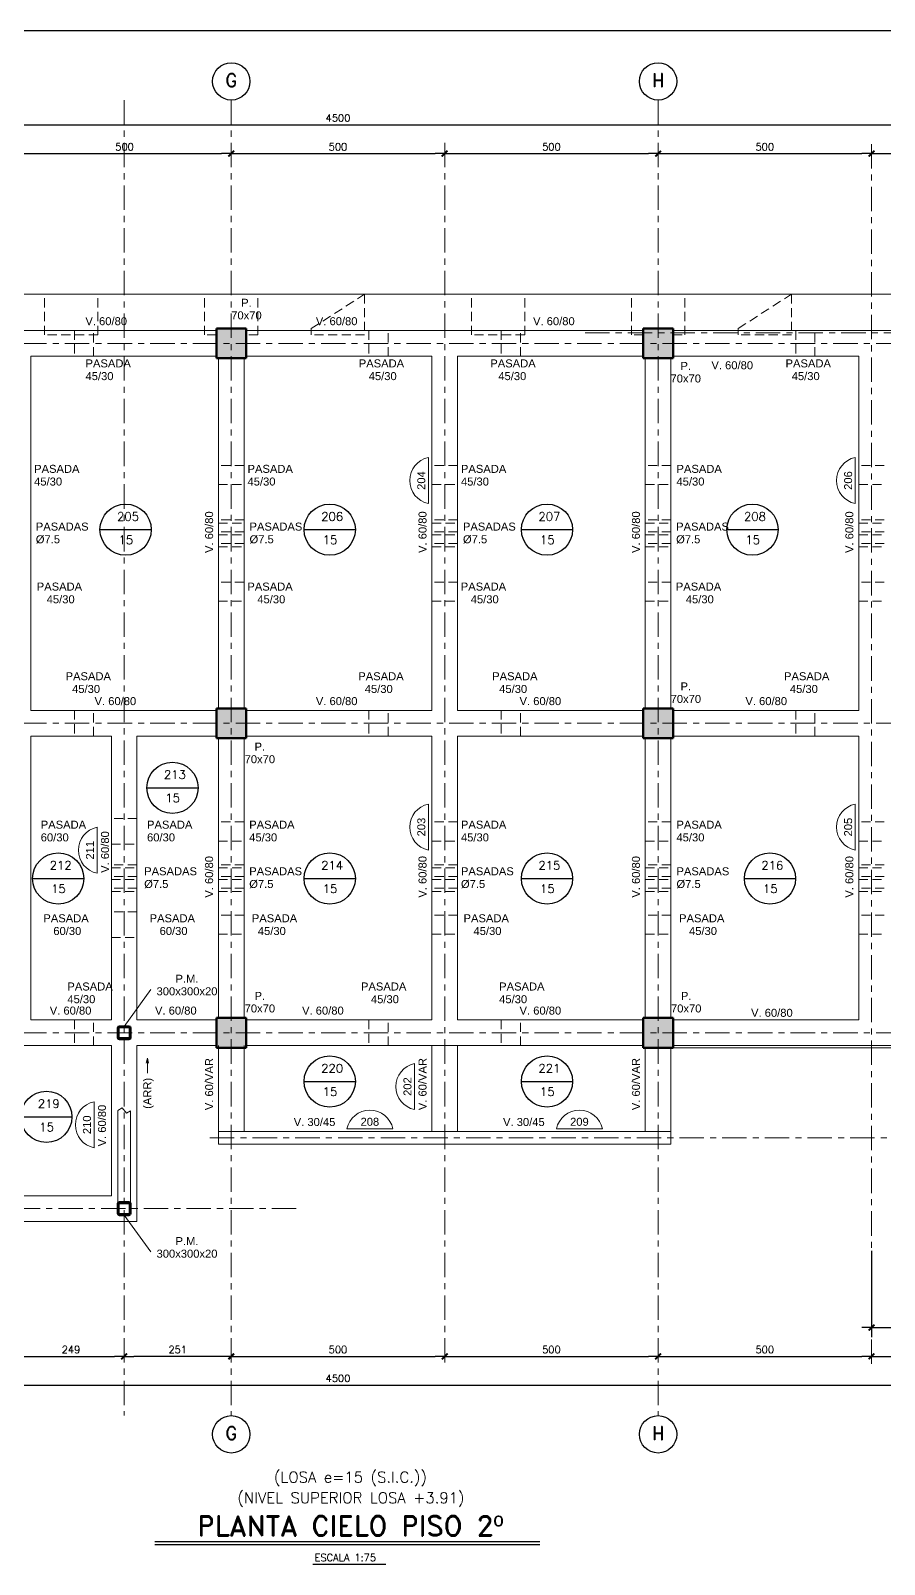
# Model space of a CAD drawing. Extents: x -4 to 6083, y -4 to 8618.
# Drawn here: x 2423 to 4423, y 5025 to 8618 of the extents above; entities that cross this region are included whole.
import ezdxf
from ezdxf.enums import TextEntityAlignment as Align

# ---------------------------------------------------------------- set-up
doc = ezdxf.new("R2010")
doc.units = 0
doc.header["$LTSCALE"] = 45
doc.header["$MEASUREMENT"] = 0
doc.linetypes.add('Grid Line', pattern=[2.2225, 1.27, -0.3175, 0.3175, -0.3175])
doc.linetypes.add('RLE-PROYECCION', pattern=[0.71438, 0.47625, -0.23813])
doc.layers.get('0').update_dxf_attribs({"linetype": 'CONTINUOUS'})
for name, color, linetype, lineweight in [('A-ANNO-TEXT', 2, 'CONTINUOUS', 9), ('RLE-EJE', 3, 'CONTINUOUS', 25), ('RLE-EJES', 1, 'Grid Line', 9), ('RLE-LOSA', 3, 'CONTINUOUS', 15), ('RLE-PILAR', 5, 'CONTINUOUS', 50), ('RLE-PROYECCION', 2, 'RLE-PROYECCION', 15), ('RLE-SOLID', 252, 'CONTINUOUS', 15), ('RLE-TEXTO-1', 9, 'CONTINUOUS', 9), ('RLE-VANOS', 1, 'CONTINUOUS', 15), ('RLE-VIGA', 3, 'CONTINUOUS', 15), ('S-COLS-IDEN', 2, 'CONTINUOUS', 9)]:
    doc.layers.add(name, color=color, linetype=linetype, lineweight=lineweight)
for name, color, linetype in [('RLA-COTAS', 2, 'CONTINUOUS'), ('RLA-COTAS1', 2, 'CONTINUOUS'), ('RLA-FORMATO', 7, 'CONTINUOUS'), ('RLA-LOSAS', 3, 'CONTINUOUS'), ('RLA-TEXTOS2', 6, 'CONTINUOUS')]:
    doc.layers.add(name, color=color, linetype=linetype)
doc.styles.add('Arial_1', font='arial.ttf', dxfattribs={"height": 30})
doc.styles.add('Arial_2', font='arial.ttf', dxfattribs={"height": 18.75})
doc.styles.add('ROMAND', font='romand', dxfattribs={"height": 31.5})
doc.styles.add('ROMANS', font='ROMANS.shx', dxfattribs={"height": 16.875})
doc.styles.add('SIETE50', font='ROMAND.SHX', dxfattribs={"height": 31.5})
doc.dimstyles.new('ING-75', dxfattribs={"dimscale": 75, "dimtxt": 0.27, "dimasz": 0.3, "dimexe": 0, "dimexo": 0, "dimgap": 0.1, "dimtad": 1, "dimdec": 1, "dimzin": 12, "dimdsep": 46, "dimtxsty": 'ROMANS', "dimblk": 'TICK1', "dimblk1": 'TICK1', "dimblk2": 'TICK1', "dimcen": 0.09, "dimclrd": 2, "dimclre": 1, "dimclrt": 3, "dimadec": 0, "dimazin": 0, "dimtfac": 1, "dimtdec": 0, "dimtix": 1, "dimtmove": 2, "dimatfit": 3, "dimldrblk": 'TICK1', "dimfxl": 0, "dimfxlon": 1, "dimtolj": 1, "dimtzin": 0, "dimarcsym": 0})

# ---------------------------------------------------------------- blocks, each defined once
blk = doc.blocks.new('TICK1')
at = {"color": 2}
for points in [[(0, 0), (-1, 0)], [(0, 0), (1, 0)]]:
    blk.add_lwpolyline(points, dxfattribs=at)
at = {"color": 2, "const_width": 0.2}
blk.add_lwpolyline([(-0.3, -0.3), (0.3, 0.3)], dxfattribs=at)
blk = doc.blocks.new('*D9')
at = {"layer": 'RLA-COTAS', "color": 2, "lineweight": -2, "transparency": 16777216}
blk.add_line((915.7, 8397), (5370.7, 8397), dxfattribs=at)
at = {"layer": 'RLA-COTAS', "color": 2, "lineweight": -2, "transparency": 16777216, "xscale": 22.5, "yscale": 22.5, "zscale": 22.5, "rotation": 180}
blk.add_blockref('TICK1', (893.2, 8397), dxfattribs=at)
at = {"layer": 'RLA-COTAS', "color": 2, "lineweight": -2, "transparency": 16777216, "xscale": 22.5, "yscale": 22.5, "zscale": 22.5}
blk.add_blockref('TICK1', (5393.2, 8397), dxfattribs=at)
at = {"layer": 'RLA-COTAS', "color": 3, "transparency": 16777216, "insert": (3143.2, 8413), "char_height": 16.88, "attachment_point": 5, "style": 'ROMANS'}
blk.add_mtext('\\A1;4500', dxfattribs=at)
blk = doc.blocks.new('*D14')
at = {"layer": 'RLA-COTAS', "color": 2, "lineweight": -2, "transparency": 16777216}
blk.add_line((2415.7, 8329.5), (2870.7, 8329.5), dxfattribs=at)
at = {"layer": 'RLA-COTAS', "color": 2, "lineweight": -2, "transparency": 16777216, "xscale": 22.5, "yscale": 22.5, "zscale": 22.5, "rotation": 180}
blk.add_blockref('TICK1', (2393.2, 8329.5), dxfattribs=at)
at = {"layer": 'RLA-COTAS', "color": 2, "lineweight": -2, "transparency": 16777216, "xscale": 22.5, "yscale": 22.5, "zscale": 22.5}
blk.add_blockref('TICK1', (2893.2, 8329.5), dxfattribs=at)
at = {"layer": 'RLA-COTAS', "color": 3, "transparency": 16777216, "insert": (2643.2, 8345.5), "char_height": 16.88, "attachment_point": 5, "style": 'ROMANS'}
blk.add_mtext('\\A1;500', dxfattribs=at)
blk = doc.blocks.new('*D15')
at = {"layer": 'RLA-COTAS', "color": 2, "lineweight": -2, "transparency": 16777216}
blk.add_line((2915.7, 8329.5), (3370.7, 8329.5), dxfattribs=at)
at = {"layer": 'RLA-COTAS', "color": 2, "lineweight": -2, "transparency": 16777216, "xscale": 22.5, "yscale": 22.5, "zscale": 22.5, "rotation": 180}
blk.add_blockref('TICK1', (2893.2, 8329.5), dxfattribs=at)
at = {"layer": 'RLA-COTAS', "color": 2, "lineweight": -2, "transparency": 16777216, "xscale": 22.5, "yscale": 22.5, "zscale": 22.5}
blk.add_blockref('TICK1', (3393.2, 8329.5), dxfattribs=at)
at = {"layer": 'RLA-COTAS', "color": 3, "transparency": 16777216, "insert": (3143.2, 8345.5), "char_height": 16.88, "attachment_point": 5, "style": 'ROMANS'}
blk.add_mtext('\\A1;500', dxfattribs=at)
blk = doc.blocks.new('*D16')
at = {"layer": 'RLA-COTAS', "color": 2, "lineweight": -2, "transparency": 16777216}
blk.add_line((3415.7, 8329.5), (3870.7, 8329.5), dxfattribs=at)
at = {"layer": 'RLA-COTAS', "color": 2, "lineweight": -2, "transparency": 16777216, "xscale": 22.5, "yscale": 22.5, "zscale": 22.5, "rotation": 180}
blk.add_blockref('TICK1', (3393.2, 8329.5), dxfattribs=at)
at = {"layer": 'RLA-COTAS', "color": 2, "lineweight": -2, "transparency": 16777216, "xscale": 22.5, "yscale": 22.5, "zscale": 22.5}
blk.add_blockref('TICK1', (3893.2, 8329.5), dxfattribs=at)
at = {"layer": 'RLA-COTAS', "color": 3, "transparency": 16777216, "insert": (3643.2, 8345.5), "char_height": 16.88, "attachment_point": 5, "style": 'ROMANS'}
blk.add_mtext('\\A1;500', dxfattribs=at)
blk = doc.blocks.new('*D17')
at = {"layer": 'RLA-COTAS', "color": 2, "lineweight": -2, "transparency": 16777216}
blk.add_line((3915.7, 8329.5), (4370.7, 8329.5), dxfattribs=at)
at = {"layer": 'RLA-COTAS', "color": 2, "lineweight": -2, "transparency": 16777216, "xscale": 22.5, "yscale": 22.5, "zscale": 22.5, "rotation": 180}
blk.add_blockref('TICK1', (3893.2, 8329.5), dxfattribs=at)
at = {"layer": 'RLA-COTAS', "color": 2, "lineweight": -2, "transparency": 16777216, "xscale": 22.5, "yscale": 22.5, "zscale": 22.5}
blk.add_blockref('TICK1', (4393.2, 8329.5), dxfattribs=at)
at = {"layer": 'RLA-COTAS', "color": 3, "transparency": 16777216, "insert": (4143.2, 8345.5), "char_height": 16.88, "attachment_point": 5, "style": 'ROMANS'}
blk.add_mtext('\\A1;500', dxfattribs=at)
blk = doc.blocks.new('*D18')
at = {"layer": 'RLA-COTAS', "color": 2, "lineweight": -2, "transparency": 16777216}
blk.add_line((4415.7, 8329.5), (4870.7, 8329.5), dxfattribs=at)
at = {"layer": 'RLA-COTAS', "color": 2, "lineweight": -2, "transparency": 16777216, "xscale": 22.5, "yscale": 22.5, "zscale": 22.5, "rotation": 180}
blk.add_blockref('TICK1', (4393.2, 8329.5), dxfattribs=at)
at = {"layer": 'RLA-COTAS', "color": 2, "lineweight": -2, "transparency": 16777216, "xscale": 22.5, "yscale": 22.5, "zscale": 22.5}
blk.add_blockref('TICK1', (4893.2, 8329.5), dxfattribs=at)
at = {"layer": 'RLA-COTAS', "color": 3, "transparency": 16777216, "insert": (4643.2, 8345.5), "char_height": 16.88, "attachment_point": 5, "style": 'ROMANS'}
blk.add_mtext('\\A1;500', dxfattribs=at)
blk = doc.blocks.new('*D29')
at = {"layer": 'RLA-COTAS', "color": 2, "lineweight": -2, "transparency": 16777216}
blk.add_line((2415.7, 5511.7), (2619.7, 5511.7), dxfattribs=at)
at = {"layer": 'RLA-COTAS', "color": 2, "lineweight": -2, "transparency": 16777216, "xscale": 22.5, "yscale": 22.5, "zscale": 22.5, "rotation": 180}
blk.add_blockref('TICK1', (2393.2, 5511.7), dxfattribs=at)
at = {"layer": 'RLA-COTAS', "color": 2, "lineweight": -2, "transparency": 16777216, "xscale": 22.5, "yscale": 22.5, "zscale": 22.5}
blk.add_blockref('TICK1', (2642.2, 5511.7), dxfattribs=at)
at = {"layer": 'RLA-COTAS', "color": 3, "transparency": 16777216, "insert": (2517.7, 5527.7), "char_height": 16.88, "attachment_point": 5, "style": 'ROMANS'}
blk.add_mtext('\\A1;249', dxfattribs=at)
blk = doc.blocks.new('*D30')
at = {"layer": 'RLA-COTAS', "color": 2, "lineweight": -2, "transparency": 16777216}
blk.add_line((2915.7, 5511.7), (3370.7, 5511.7), dxfattribs=at)
at = {"layer": 'RLA-COTAS', "color": 2, "lineweight": -2, "transparency": 16777216, "xscale": 22.5, "yscale": 22.5, "zscale": 22.5, "rotation": 180}
blk.add_blockref('TICK1', (2893.2, 5511.7), dxfattribs=at)
at = {"layer": 'RLA-COTAS', "color": 2, "lineweight": -2, "transparency": 16777216, "xscale": 22.5, "yscale": 22.5, "zscale": 22.5}
blk.add_blockref('TICK1', (3393.2, 5511.7), dxfattribs=at)
at = {"layer": 'RLA-COTAS', "color": 3, "transparency": 16777216, "insert": (3143.2, 5527.7), "char_height": 16.88, "attachment_point": 5, "style": 'ROMANS'}
blk.add_mtext('\\A1;500', dxfattribs=at)
blk = doc.blocks.new('*D31')
at = {"layer": 'RLA-COTAS', "color": 2, "lineweight": -2, "transparency": 16777216}
blk.add_line((3415.7, 5511.7), (3870.7, 5511.7), dxfattribs=at)
at = {"layer": 'RLA-COTAS', "color": 2, "lineweight": -2, "transparency": 16777216, "xscale": 22.5, "yscale": 22.5, "zscale": 22.5, "rotation": 180}
blk.add_blockref('TICK1', (3393.2, 5511.7), dxfattribs=at)
at = {"layer": 'RLA-COTAS', "color": 2, "lineweight": -2, "transparency": 16777216, "xscale": 22.5, "yscale": 22.5, "zscale": 22.5}
blk.add_blockref('TICK1', (3893.2, 5511.7), dxfattribs=at)
at = {"layer": 'RLA-COTAS', "color": 3, "transparency": 16777216, "insert": (3643.2, 5527.7), "char_height": 16.88, "attachment_point": 5, "style": 'ROMANS'}
blk.add_mtext('\\A1;500', dxfattribs=at)
blk = doc.blocks.new('*D32')
at = {"layer": 'RLA-COTAS', "color": 2, "lineweight": -2, "transparency": 16777216}
blk.add_line((3915.7, 5511.7), (4370.7, 5511.7), dxfattribs=at)
at = {"layer": 'RLA-COTAS', "color": 2, "lineweight": -2, "transparency": 16777216, "xscale": 22.5, "yscale": 22.5, "zscale": 22.5, "rotation": 180}
blk.add_blockref('TICK1', (3893.2, 5511.7), dxfattribs=at)
at = {"layer": 'RLA-COTAS', "color": 2, "lineweight": -2, "transparency": 16777216, "xscale": 22.5, "yscale": 22.5, "zscale": 22.5}
blk.add_blockref('TICK1', (4393.2, 5511.7), dxfattribs=at)
at = {"layer": 'RLA-COTAS', "color": 3, "transparency": 16777216, "insert": (4143.2, 5527.7), "char_height": 16.88, "attachment_point": 5, "style": 'ROMANS'}
blk.add_mtext('\\A1;500', dxfattribs=at)
blk = doc.blocks.new('*D33')
at = {"layer": 'RLA-COTAS', "color": 2, "lineweight": -2, "transparency": 16777216}
blk.add_line((4415.7, 5511.7), (4870.7, 5511.7), dxfattribs=at)
at = {"layer": 'RLA-COTAS', "color": 2, "lineweight": -2, "transparency": 16777216, "xscale": 22.5, "yscale": 22.5, "zscale": 22.5, "rotation": 180}
blk.add_blockref('TICK1', (4393.2, 5511.7), dxfattribs=at)
at = {"layer": 'RLA-COTAS', "color": 2, "lineweight": -2, "transparency": 16777216, "xscale": 22.5, "yscale": 22.5, "zscale": 22.5}
blk.add_blockref('TICK1', (4893.2, 5511.7), dxfattribs=at)
at = {"layer": 'RLA-COTAS', "color": 3, "transparency": 16777216, "insert": (4643.2, 5527.7), "char_height": 16.88, "attachment_point": 5, "style": 'ROMANS'}
blk.add_mtext('\\A1;500', dxfattribs=at)
blk = doc.blocks.new('*D52')
at = {"layer": 'RLA-COTAS', "color": 2, "lineweight": -2, "transparency": 16777216}
blk.add_line((915.7, 5444.2), (5370.7, 5444.2), dxfattribs=at)
at = {"layer": 'RLA-COTAS', "color": 2, "lineweight": -2, "transparency": 16777216, "xscale": 22.5, "yscale": 22.5, "zscale": 22.5, "rotation": 180}
blk.add_blockref('TICK1', (893.2, 5444.2), dxfattribs=at)
at = {"layer": 'RLA-COTAS', "color": 2, "lineweight": -2, "transparency": 16777216, "xscale": 22.5, "yscale": 22.5, "zscale": 22.5}
blk.add_blockref('TICK1', (5393.2, 5444.2), dxfattribs=at)
at = {"layer": 'RLA-COTAS', "color": 3, "transparency": 16777216, "insert": (3143.2, 5460.2), "char_height": 16.88, "attachment_point": 5, "style": 'ROMANS'}
blk.add_mtext('\\A1;4500', dxfattribs=at)
blk = doc.blocks.new('*D53')
at = {"layer": 'RLA-COTAS1', "color": 1, "lineweight": -2, "transparency": 16777216}
for p, q in [((4393.2, 5759.2), (4393.2, 5556.7)), ((4522.2, 5759.2), (4522.2, 5556.7))]:
    blk.add_line(p, q, dxfattribs=at)
at = {"layer": 'RLA-COTAS1', "color": 2, "lineweight": -2, "transparency": 16777216}
blk.add_line((4415.7, 5579.2), (4499.7, 5579.2), dxfattribs=at)
at = {"layer": 'RLA-COTAS1', "color": 2, "lineweight": -2, "transparency": 16777216, "xscale": 22.5, "yscale": 22.5, "zscale": 22.5, "rotation": 180}
blk.add_blockref('TICK1', (4393.2, 5579.2), dxfattribs=at)
at = {"layer": 'RLA-COTAS1', "color": 2, "lineweight": -2, "transparency": 16777216, "xscale": 22.5, "yscale": 22.5, "zscale": 22.5}
blk.add_blockref('TICK1', (4522.2, 5579.2), dxfattribs=at)
at = {"layer": 'RLA-COTAS1', "color": 3, "transparency": 16777216, "insert": (4457.7, 5595.2), "char_height": 16.88, "attachment_point": 5, "style": 'ROMANS'}
blk.add_mtext('\\A1;129', dxfattribs=at)
blk = doc.blocks.new('*D121')
at = {"layer": 'RLA-COTAS', "color": 2, "lineweight": -2, "transparency": 16777216}
blk.add_line((2870.7, 5511.7), (2664.7, 5511.7), dxfattribs=at)
at = {"layer": 'RLA-COTAS', "color": 2, "lineweight": -2, "transparency": 16777216, "xscale": 22.5, "yscale": 22.5, "zscale": 22.5, "rotation": 180}
blk.add_blockref('TICK1', (2642.2, 5511.7), dxfattribs=at)
at = {"layer": 'RLA-COTAS', "color": 2, "lineweight": -2, "transparency": 16777216, "xscale": 22.5, "yscale": 22.5, "zscale": 22.5}
blk.add_blockref('TICK1', (2893.2, 5511.7), dxfattribs=at)
at = {"layer": 'RLA-COTAS', "color": 3, "transparency": 16777216, "insert": (2767.7, 5527.7), "char_height": 16.88, "attachment_point": 5, "style": 'ROMANS'}
blk.add_mtext('\\A1;251', dxfattribs=at)

msp = doc.modelspace()

# ---------------------------------------------------------------- hatches: boundary and pattern name
at = {"layer": 'RLE-SOLID'}
for points in [[(2928.226, 7849.908), (2928.226, 7919.908), (2858.226, 7919.908), (2858.226, 7849.908)], [(3858.226, 7849.908), (3928.226, 7849.908), (3928.226, 7919.908), (3858.226, 7919.908)], [(2858.226, 6959.924), (2928.226, 6959.924), (2928.226, 7029.924), (2858.226, 7029.924)], [(3928.226, 6959.924), (3928.226, 7029.924), (3858.226, 7029.924), (3858.226, 6959.924)], [(2927.597, 6234.908), (2928.226, 6234.908), (2928.226, 6304.908), (2858.226, 6304.908), (2858.226, 6234.908), (2916.99, 6234.908)], [(3928.226, 6234.908), (3928.226, 6304.908), (3858.226, 6304.908), (3858.226, 6234.908)]]:
    msp.add_hatch(color=256, dxfattribs=at).paths.add_polyline_path(points, flags=0)
h = msp.add_hatch(dxfattribs=at)
h.set_pattern_fill('FP_1', color=256, style=0, pattern_type=2)
h.set_pattern_definition([(45, (3036.746, 7886.723), (-18.85854, 18.85854), []), (45, (3036.746, 7915.298), (-18.85854, 18.85854), [])])
h.paths.add_polyline_path([(2653.226, 6254.908), (2655.226, 6255.443), (2656.69, 6256.908), (2657.226, 6258.908), (2657.226, 6280.908), (2656.69, 6282.908), (2655.226, 6284.372), (2653.226, 6284.908), (2631.226, 6284.908), (2629.226, 6284.372), (2627.762, 6282.908), (2627.226, 6280.908), (2627.226, 6258.908), (2627.762, 6256.908), (2629.226, 6255.443), (2631.226, 6254.908)], flags=0)
h.paths.add_polyline_path([(2631.226, 6256.908), (2629.812, 6257.493), (2629.226, 6258.908), (2629.226, 6280.908), (2629.812, 6282.322), (2631.226, 6282.908), (2653.226, 6282.908), (2654.64, 6282.322), (2655.226, 6280.908), (2655.226, 6258.908), (2654.64, 6257.493), (2653.226, 6256.908)], flags=0)
h = msp.add_hatch(dxfattribs=at)
h.set_pattern_fill('FP_1', color=256, style=0, pattern_type=2)
h.set_pattern_definition([(45, (3036.746, 7474.723), (-18.85854, 18.85854), []), (45, (3036.746, 7503.298), (-18.85854, 18.85854), [])])
h.paths.add_polyline_path([(2653.226, 5842.908), (2655.226, 5843.443), (2656.69, 5844.908), (2657.226, 5846.908), (2657.226, 5868.908), (2656.69, 5870.908), (2655.226, 5872.372), (2653.226, 5872.908), (2631.226, 5872.908), (2629.226, 5872.372), (2627.762, 5870.908), (2627.226, 5868.908), (2627.226, 5846.908), (2627.762, 5844.908), (2629.226, 5843.443), (2631.226, 5842.908)], flags=0)
h.paths.add_polyline_path([(2631.226, 5844.908), (2629.812, 5845.493), (2629.226, 5846.908), (2629.226, 5868.908), (2629.812, 5870.322), (2631.226, 5870.908), (2653.226, 5870.908), (2654.64, 5870.322), (2655.226, 5868.908), (2655.226, 5846.908), (2654.64, 5845.493), (2653.226, 5844.908)], flags=0)

# ---------------------------------------------------------------- linework, layer by layer
at = {"layer": 'A-ANNO-TEXT'}
for p, q in [((2696.567, 6210.132), (2693.553, 6198.882)), ((2696.567, 6210.132), (2699.582, 6198.882)), ((2696.567, 6210.132), (2696.567, 6177.605)), ((2696.567, 6177.605), (2696.567, 6175.306))]:
    msp.add_line(p, q, dxfattribs=at)
at = {"layer": 'RLA-FORMATO', "color": 6, "linetype": 'Continuous'}
msp.add_line((6082.5, 8617.5), (0, 8617.5), dxfattribs=at)
at = {"layer": 'RLA-LOSAS'}
for p, q in [((2585.654, 7448.554), (2705.654, 7448.554)), ((3063.87, 7448.554), (3183.87, 7448.554)), ((3572.939, 7448.554), (3692.939, 7448.554)), ((4054.241, 7448.554), (4174.241, 7448.554)), ((2695.36, 6843.819), (2815.36, 6843.819)), ((2427.79, 6631.284), (2547.79, 6631.284)), ((3063.87, 6631.284), (3183.87, 6631.284)), ((3572.939, 6631.284), (3692.939, 6631.284)), ((4095.316, 6631.284), (4215.316, 6631.284)), ((3063.87, 6155.808), (3183.87, 6155.808)), ((3572.939, 6155.808), (3692.939, 6155.808)), ((2400.016, 6072.899), (2520.016, 6072.899))]:
    msp.add_line(p, q, dxfattribs=at)
for centre in [(2645.654, 7448.554), (3123.87, 7448.554), (3632.939, 7448.554), (4114.241, 7448.554), (2755.36, 6843.819), (2487.79, 6631.284), (3123.87, 6631.284), (3632.939, 6631.284), (4155.316, 6631.284), (3123.87, 6155.808), (3632.939, 6155.808), (2460.016, 6072.899)]:
    msp.add_circle(centre, 60, dxfattribs=at)
at = {"layer": 'RLA-TEXTOS2', "color": 6}
for p, q in [((2714.191, 5078.269), (3616.414, 5078.269)), ((2714.191, 5070.769), (3616.414, 5070.769))]:
    msp.add_line(p, q, dxfattribs=at)
at = {"layer": 'RLA-TEXTOS2', "color": 3}
msp.add_line((3084.447, 5024.622), (3255.59, 5024.622), dxfattribs=at)
at = {"layer": 'RLE-EJE'}
for centre in [(2893.226, 8498.658), (3893.226, 8498.658), (2893.226, 5329.158), (3893.226, 5329.158)]:
    msp.add_circle(centre, 43.75, dxfattribs=at)
at = {"layer": 'RLE-EJES'}
for p, q in [((2642.226, 8454.908), (2642.226, 5372.908)), ((2893.226, 8454.908), (2893.226, 5372.908)), ((3893.226, 8454.908), (3893.226, 5372.908)), ((3393.226, 8354.924), (3393.226, 5494.924)), ((4393.226, 8351.924), (4393.226, 5489.924)), ((3722.282, 7909.908), (5765.247, 7909.908)), ((403.226, 7884.924), (5803.242, 7884.924)), ((403.226, 6994.924), (5803.242, 6994.924)), ((403.226, 6269.908), (5803.242, 6269.908)), ((2843.226, 6023.924), (5773.226, 6023.924)), ((3045.414, 5857.908), (435.414, 5857.908))]:
    msp.add_line(p, q, dxfattribs=at)
at = {"layer": 'RLE-LOSA'}
for p, q in [((858.226, 7999.908), (5428.226, 7999.908)), ((4858.226, 6234.908), (3928.226, 6234.908))]:
    msp.add_line(p, q, dxfattribs=at)
at = {"layer": 'RLE-PILAR'}
for p, q in [((2858.226, 7919.908), (2928.226, 7919.908)), ((2858.226, 7849.908), (2858.226, 7919.908)), ((2928.226, 7919.908), (2928.226, 7849.908)), ((3858.226, 7919.908), (3928.226, 7919.908)), ((3858.226, 7849.908), (3858.226, 7919.908)), ((3928.226, 7919.908), (3928.226, 7849.908)), ((2928.226, 7849.908), (2858.226, 7849.908)), ((3928.226, 7849.908), (3858.226, 7849.908)), ((2858.226, 7029.924), (2928.226, 7029.924)), ((2858.226, 6959.924), (2858.226, 7029.924)), ((2928.226, 7029.924), (2928.226, 6959.924)), ((3858.226, 7029.924), (3928.226, 7029.924)), ((3858.226, 6959.924), (3858.226, 7029.924)), ((3928.226, 7029.924), (3928.226, 6959.924)), ((2928.226, 6959.924), (2858.226, 6959.924)), ((3928.226, 6959.924), (3858.226, 6959.924)), ((2928.226, 6304.908), (2858.226, 6304.908)), ((2858.226, 6304.908), (2858.226, 6234.908)), ((2928.226, 6304.908), (2928.226, 6234.908)), ((3858.226, 6304.908), (3928.226, 6304.908)), ((3858.226, 6234.908), (3858.226, 6304.908)), ((3928.226, 6304.908), (3928.226, 6234.908)), ((2627.226, 6258.908), (2627.226, 6280.908)), ((2629.226, 6280.908), (2629.226, 6258.908)), ((2631.226, 6284.908), (2653.226, 6284.908)), ((2653.226, 6282.908), (2631.226, 6282.908)), ((2631.226, 6256.908), (2653.226, 6256.908)), ((2653.226, 6254.908), (2631.226, 6254.908)), ((2655.226, 6258.908), (2655.226, 6280.908)), ((2657.226, 6280.908), (2657.226, 6258.908)), ((2858.226, 6234.908), (2868.99, 6234.908)), ((2916.99, 6234.908), (2868.99, 6234.908)), ((2928.226, 6234.908), (2916.99, 6234.908)), ((3928.226, 6234.908), (3858.226, 6234.908)), ((2627.226, 5846.908), (2627.226, 5868.908)), ((2629.226, 5868.908), (2629.226, 5846.908)), ((2631.226, 5872.908), (2653.226, 5872.908)), ((2653.226, 5870.908), (2631.226, 5870.908)), ((2655.226, 5846.908), (2655.226, 5868.908)), ((2657.226, 5868.908), (2657.226, 5846.908)), ((2631.226, 5844.908), (2653.226, 5844.908)), ((2653.226, 5842.908), (2631.226, 5842.908))]:
    msp.add_line(p, q, dxfattribs=at)
for centre, radius, start, end in [((2631.226, 6280.908), 4, 90, 180), ((2631.226, 6258.908), 4, 180, 270), ((2631.226, 6280.908), 2, 90, 180), ((2631.226, 6258.908), 2, 180, 270), ((2653.226, 6280.908), 4, 0, 90), ((2653.226, 6280.908), 2, 0, 90), ((2653.226, 6258.908), 4, 270, 0), ((2653.226, 6258.908), 2, 270, 0), ((2631.226, 5868.908), 4, 90, 180), ((2631.226, 5868.908), 2, 90, 180), ((2653.226, 5868.908), 4, 0, 90), ((2653.226, 5868.908), 2, 0, 90), ((2631.226, 5846.908), 4, 180, 270), ((2631.226, 5846.908), 2, 180, 270), ((2653.226, 5846.908), 4, 270, 0), ((2653.226, 5846.908), 2, 270, 0)]:
    msp.add_arc(centre, radius, start, end, dxfattribs=at)
at = {"layer": 'RLE-PROYECCION'}
for p, q in [((2455.726, 7904.908), (2455.726, 7999.908)), ((2580.726, 7904.908), (2580.726, 7999.908)), ((2830.726, 7904.908), (2830.726, 7999.908)), ((2955.726, 7904.908), (2955.726, 7999.908)), ((3080.726, 7919.908), (3205.726, 7999.906)), ((3205.726, 7999.906), (3205.726, 7904.908)), ((3455.726, 7904.908), (3455.726, 7999.908)), ((3580.726, 7904.908), (3580.726, 7999.908)), ((3830.726, 7904.908), (3830.726, 7999.908)), ((3955.726, 7904.908), (3955.726, 7999.908)), ((4080.726, 7919.908), (4205.722, 7999.908)), ((4205.726, 7999.908), (4205.726, 7904.908)), ((2580.726, 7904.908), (2455.726, 7904.908)), ((2525.726, 7914.924), (2525.726, 7854.924)), ((2570.726, 7854.924), (2570.726, 7914.924)), ((2858.226, 7904.908), (2830.726, 7904.908)), ((2955.726, 7904.908), (2928.226, 7904.908)), ((3080.726, 7904.908), (3080.726, 7919.908)), ((3080.726, 7919.908), (3080.726, 7904.908)), ((3205.726, 7904.908), (3080.726, 7904.908)), ((3215.726, 7914.924), (3215.726, 7854.924)), ((3260.726, 7854.924), (3260.726, 7914.924)), ((3580.726, 7904.908), (3455.726, 7904.908)), ((3525.726, 7914.924), (3525.726, 7854.924)), ((3570.726, 7854.924), (3570.726, 7914.924)), ((3858.226, 7904.908), (3830.726, 7904.908)), ((3928.226, 7904.908), (3955.726, 7904.908)), ((4080.726, 7904.908), (4080.726, 7919.908)), ((4080.726, 7919.908), (4080.726, 7904.908)), ((4205.726, 7904.908), (4080.726, 7904.908)), ((4215.726, 7914.924), (4215.726, 7854.924)), ((4260.726, 7854.924), (4260.726, 7914.924)), ((2923.226, 7599.091), (2863.226, 7599.091)), ((3423.226, 7599.091), (3363.226, 7599.091)), ((3923.226, 7599.091), (3863.226, 7599.091)), ((4423.226, 7599.091), (4363.226, 7599.091)), ((2863.226, 7554.091), (2923.226, 7554.091)), ((3363.226, 7554.091), (3423.226, 7554.091)), ((3863.226, 7554.091), (3923.226, 7554.091)), ((4363.226, 7554.091), (4423.226, 7554.091)), ((2923.226, 7471.174), (2863.226, 7471.174)), ((2863.226, 7463.674), (2923.226, 7463.674)), ((2923.226, 7443.674), (2863.226, 7443.674)), ((3423.226, 7471.174), (3363.226, 7471.174)), ((3363.226, 7463.674), (3423.226, 7463.674)), ((3423.226, 7443.674), (3363.226, 7443.674)), ((3923.226, 7471.174), (3863.226, 7471.174)), ((3863.226, 7463.674), (3923.226, 7463.674)), ((3923.226, 7443.674), (3863.226, 7443.674)), ((4423.226, 7471.174), (4363.226, 7471.174)), ((4363.226, 7463.674), (4423.226, 7463.674)), ((4423.226, 7443.674), (4363.226, 7443.674)), ((2863.226, 7436.174), (2923.226, 7436.174)), ((2923.226, 7416.174), (2863.226, 7416.174)), ((2863.226, 7408.674), (2923.226, 7408.674)), ((3363.226, 7436.174), (3423.226, 7436.174)), ((3423.226, 7416.174), (3363.226, 7416.174)), ((3363.226, 7408.674), (3423.226, 7408.674)), ((3863.226, 7436.174), (3923.226, 7436.174)), ((3923.226, 7416.174), (3863.226, 7416.174)), ((3863.226, 7408.674), (3923.226, 7408.674)), ((4363.226, 7436.174), (4423.226, 7436.174)), ((4423.226, 7416.174), (4363.226, 7416.174)), ((4363.226, 7408.674), (4423.226, 7408.674)), ((2923.226, 7325.758), (2863.226, 7325.758)), ((3423.226, 7325.758), (3363.226, 7325.758)), ((3923.226, 7325.758), (3863.226, 7325.758)), ((4423.226, 7325.758), (4363.226, 7325.758)), ((2863.226, 7280.758), (2923.226, 7280.758)), ((3363.226, 7280.758), (3423.226, 7280.758)), ((3863.226, 7280.758), (3923.226, 7280.758)), ((4363.226, 7280.758), (4423.226, 7280.758)), ((2525.726, 7024.924), (2525.726, 6964.924)), ((2570.726, 6964.924), (2570.726, 7024.924)), ((3215.726, 7024.924), (3215.726, 6964.924)), ((3260.726, 6964.924), (3260.726, 7024.924)), ((3525.726, 7024.924), (3525.726, 6964.924)), ((3570.726, 6964.924), (3570.726, 7024.924)), ((4215.726, 7024.924), (4215.726, 6964.924)), ((4260.726, 6964.924), (4260.726, 7024.924)), ((2672.226, 6771.585), (2612.226, 6771.585)), ((2923.226, 6764.085), (2863.226, 6764.085)), ((3423.226, 6764.085), (3363.226, 6764.085)), ((3923.226, 6764.085), (3863.226, 6764.085)), ((4423.226, 6764.085), (4363.226, 6764.085)), ((2863.226, 6719.085), (2923.226, 6719.085)), ((3363.226, 6719.085), (3423.226, 6719.085)), ((3863.226, 6719.085), (3923.226, 6719.085)), ((4363.226, 6719.085), (4423.226, 6719.085)), ((2612.226, 6711.585), (2672.226, 6711.585)), ((2672.226, 6663.666), (2612.226, 6663.666)), ((2612.226, 6656.166), (2672.226, 6656.166)), ((2923.226, 6663.666), (2863.226, 6663.666)), ((2863.226, 6663.666), (2863.226, 6656.166)), ((2863.226, 6656.166), (2923.226, 6656.166)), ((2923.226, 6656.166), (2923.226, 6663.666)), ((3423.226, 6663.666), (3363.226, 6663.666)), ((3363.226, 6656.166), (3423.226, 6656.166)), ((3923.226, 6663.666), (3863.226, 6663.666)), ((3863.226, 6656.166), (3923.226, 6656.166)), ((4423.226, 6663.666), (4363.226, 6663.666)), ((4363.226, 6656.166), (4423.226, 6656.166)), ((2672.226, 6636.166), (2612.226, 6636.166)), ((2612.226, 6628.666), (2672.226, 6628.666)), ((2923.226, 6636.166), (2863.226, 6636.166)), ((2863.226, 6636.166), (2863.226, 6628.666)), ((2863.226, 6628.666), (2923.226, 6628.666)), ((2923.226, 6628.666), (2923.226, 6636.166)), ((3423.226, 6636.166), (3363.226, 6636.166)), ((3363.226, 6628.666), (3423.226, 6628.666)), ((3923.226, 6636.166), (3863.226, 6636.166)), ((3863.226, 6628.666), (3923.226, 6628.666)), ((4423.226, 6636.166), (4363.226, 6636.166)), ((4363.226, 6628.666), (4423.226, 6628.666)), ((2672.226, 6608.666), (2612.226, 6608.666)), ((2612.226, 6601.166), (2672.226, 6601.166)), ((2923.226, 6608.666), (2863.226, 6608.666)), ((2863.226, 6608.666), (2863.226, 6601.166)), ((2863.226, 6601.166), (2923.226, 6601.166)), ((2923.226, 6601.166), (2923.226, 6608.666)), ((3423.226, 6608.666), (3363.226, 6608.666)), ((3363.226, 6601.166), (3423.226, 6601.166)), ((3923.226, 6608.666), (3863.226, 6608.666)), ((3863.226, 6601.166), (3923.226, 6601.166)), ((4423.226, 6608.666), (4363.226, 6608.666)), ((4363.226, 6601.166), (4423.226, 6601.166)), ((2672.226, 6553.246), (2612.226, 6553.246)), ((2923.226, 6545.746), (2863.226, 6545.746)), ((3423.226, 6545.746), (3363.226, 6545.746)), ((3923.226, 6545.746), (3863.226, 6545.746)), ((4423.226, 6545.746), (4363.226, 6545.746)), ((2612.226, 6493.246), (2672.226, 6493.246)), ((2863.226, 6500.746), (2923.226, 6500.746)), ((3363.226, 6500.746), (3423.226, 6500.746)), ((3863.226, 6500.746), (3923.226, 6500.746)), ((4363.226, 6500.746), (4423.226, 6500.746)), ((2525.726, 6299.924), (2525.726, 6239.924)), ((2570.726, 6239.924), (2570.726, 6299.924)), ((3215.726, 6299.924), (3215.726, 6239.924)), ((3260.726, 6239.924), (3260.726, 6299.924)), ((3525.726, 6299.924), (3525.726, 6239.924)), ((3570.726, 6239.924), (3570.726, 6299.924))]:
    msp.add_line(p, q, dxfattribs=at)
at = {"layer": 'RLE-TEXTO-1'}
for p, q in [((3354.952, 7509.679), (3354.952, 7617.679)), ((4354.952, 7509.679), (4354.952, 7617.679)), ((3354.952, 6697.784), (3354.952, 6805.784)), ((4354.952, 6697.784), (4354.952, 6805.784)), ((2578.71, 6643.596), (2578.71, 6751.596)), ((3322.607, 6089.841), (3322.607, 6197.841)), ((2571.607, 6000.366), (2571.607, 6108.366)), ((3163.936, 6044.785), (3271.936, 6044.785)), ((3654.878, 6044.785), (3762.878, 6044.785))]:
    msp.add_line(p, q, dxfattribs=at)
for centre, start, end in [((3366.441, 7563.679), 102.010217, 257.989783), ((4366.441, 7563.679), 102.010217, 257.989783), ((3366.441, 6751.784), 102.010217, 257.989783), ((4366.441, 6751.784), 102.010217, 257.989783), ((2590.198, 6697.596), 102.010217, 257.989783), ((3334.095, 6143.841), 102.010217, 257.989783), ((2583.095, 6054.366), 102.010217, 257.989783), ((3217.936, 6033.296), 12.010217, 167.989783), ((3708.878, 6033.297), 12.010217, 167.989783)]:
    msp.add_arc(centre, 55.208, start, end, dxfattribs=at)
at = {"layer": 'RLE-VANOS'}
for p, q in [((2627.226, 6087.978), (2637.618, 6093.978)), ((2637.618, 6093.978), (2647.903, 6081.721)), ((2647.903, 6081.721), (2657.226, 6087.104))]:
    msp.add_line(p, q, dxfattribs=at)
at = {"layer": 'RLE-VIGA'}
for p, q in [((1928.226, 7914.924), (2858.226, 7914.924)), ((2928.226, 7914.924), (3858.226, 7914.924)), ((3928.226, 7914.924), (4858.226, 7914.924)), ((2423.226, 7854.924), (2858.226, 7854.924)), ((2423.226, 7854.924), (2423.226, 7024.924)), ((2863.226, 7849.908), (2863.226, 7029.924)), ((2923.226, 7849.908), (2923.226, 7029.924)), ((2928.226, 7854.924), (3363.226, 7854.924)), ((3363.226, 7854.924), (3363.226, 7024.924)), ((3423.226, 7854.924), (3858.226, 7854.924)), ((3423.226, 7854.924), (3423.226, 7024.924)), ((3863.226, 7849.908), (3863.226, 7029.924)), ((3923.226, 7849.908), (3923.226, 7029.924)), ((3928.226, 7854.924), (4363.226, 7854.924)), ((4363.226, 7854.924), (4363.226, 7024.924)), ((2423.226, 7024.924), (2858.226, 7024.924)), ((2928.226, 7024.924), (3363.226, 7024.924)), ((3423.226, 7024.924), (3858.226, 7024.924)), ((3928.226, 7024.924), (4363.226, 7024.924)), ((2423.226, 6964.924), (2612.226, 6964.924)), ((2423.226, 6964.924), (2423.226, 6299.924)), ((2612.226, 6964.924), (2612.226, 6299.924)), ((2672.226, 6964.924), (2672.226, 6299.924)), ((2672.226, 6964.924), (2858.226, 6964.924)), ((2863.226, 6959.924), (2863.226, 6304.908)), ((2923.226, 6959.924), (2923.226, 6304.908)), ((2928.226, 6964.924), (3363.226, 6964.924)), ((3363.226, 6964.924), (3363.226, 6299.924)), ((3423.226, 6964.924), (3858.226, 6964.924)), ((3423.226, 6964.924), (3423.226, 6299.924)), ((3863.226, 6959.924), (3863.226, 6304.908)), ((3923.226, 6959.924), (3923.226, 6304.908)), ((3928.226, 6964.924), (4363.226, 6964.924)), ((4363.226, 6964.924), (4363.226, 6299.924)), ((2423.226, 6299.924), (2612.226, 6299.924)), ((2672.226, 6299.924), (2858.226, 6299.924)), ((2928.226, 6299.924), (3363.226, 6299.924)), ((3423.226, 6299.924), (3858.226, 6299.924)), ((3928.226, 6299.924), (4363.226, 6299.924)), ((1928.226, 6239.924), (2612.226, 6239.924)), ((2612.226, 6239.924), (2612.226, 5887.908)), ((2672.226, 6239.924), (2858.226, 6239.924)), ((2672.226, 6239.924), (2672.226, 5887.908)), ((2863.226, 6239.924), (2863.226, 6008.924)), ((2923.226, 6038.924), (2923.226, 6239.924)), ((2928.226, 6239.924), (3858.226, 6239.924)), ((3363.226, 6239.924), (3363.226, 6038.924)), ((3423.226, 6239.924), (3363.226, 6239.924)), ((3423.226, 6038.924), (3423.226, 6239.924)), ((3863.226, 6234.908), (3863.226, 6038.924)), ((3923.226, 6038.924), (3923.226, 6234.908)), ((3928.226, 6239.924), (4858.226, 6239.924)), ((2627.226, 6087.337), (2627.226, 5868.908)), ((2657.226, 5857.908), (2657.226, 6087.337)), ((3363.226, 6038.924), (2863.226, 6038.924)), ((3423.226, 6038.924), (3363.226, 6038.924)), ((3863.226, 6038.924), (3363.226, 6038.924)), ((3863.226, 6038.924), (3923.226, 6038.924)), ((3923.226, 6038.924), (3923.226, 6008.924)), ((3363.226, 6008.924), (2863.226, 6008.924)), ((3923.226, 6008.924), (3363.226, 6008.924)), ((2612.226, 5887.908), (1923.226, 5887.908)), ((2672.226, 5887.908), (2672.226, 5827.908)), ((2672.226, 5827.908), (1923.226, 5827.908))]:
    msp.add_line(p, q, dxfattribs=at)
at = {"layer": 'S-COLS-IDEN'}
for p, q in [((2642.226, 6284.908), (2704.428, 6370.987)), ((2642.226, 5842.908), (2704.428, 5756.35))]:
    msp.add_line(p, q, dxfattribs=at)

# ---------------------------------------------------------------- texts
at = {"color": 3, "style": 'ROMAND'}
for s, p in [('(LOSA e=15 (S.I.C.))', (3172.39, 5216.122)), ('(NIVEL SUPERIOR LOSA +3.91)', (3173.589, 5167.76))]:
    msp.add_text(s, height=25.5, dxfattribs=at).set_placement(p, align=Align.CENTER)
at = {"layer": 'RLA-LOSAS', "char_height": 20, "width": 1, "attachment_point": 2, "line_spacing_factor": 0.941778, "style": 'ROMAND'}
for s, insert in [('205', (2651.361, 7489.344)), ('206', (3129.577, 7489.344)), ('207', (3638.646, 7489.344)), ('208', (4119.948, 7489.344)), ('15', (2646.235, 7434.605)), ('15', (3124.451, 7434.605)), ('15', (3633.52, 7434.605)), ('15', (4114.822, 7434.605)), ('213', (2761.067, 6884.609)), ('15', (2755.941, 6829.87)), ('212', (2493.497, 6672.073)), ('214', (3129.577, 6672.073)), ('215', (3638.646, 6672.073)), ('216', (4161.023, 6672.073)), ('15', (2488.372, 6617.335)), ('15', (3124.451, 6617.335)), ('15', (3633.52, 6617.335)), ('15', (4155.897, 6617.335)), ('220', (3129.577, 6196.597)), ('221', (3638.646, 6196.597)), ('219', (2465.723, 6113.689)), ('15', (3124.451, 6141.859)), ('15', (3633.52, 6141.859)), ('15', (2460.597, 6058.95))]:
    msp.add_mtext(s, dxfattribs=dict(at, insert=insert))
at = {"layer": 'RLA-TEXTOS2', "color": 6, "style": 'SIETE50'}
msp.add_text('PLANTA CIELO PISO 2º', height=47.25, dxfattribs=at).set_placement((3172.154, 5091.142), align=Align.CENTER)
at = {"layer": 'RLA-TEXTOS2', "color": 3, "style": 'ROMANS'}
msp.add_text('ESCALA 1:75', height=16.875, dxfattribs=at).set_placement((3088.347, 5032.051))
at = {"layer": 'RLE-EJE', "color": 5, "char_height": 31.25, "width": 1, "attachment_point": 2, "line_spacing_factor": 0.941778, "style": 'ROMAND'}
for s, insert in [('G', (2893.235, 8516.973)), ('H', (3893.235, 8516.973)), ('G', (2893.235, 5347.473)), ('H', (3893.235, 5347.473))]:
    msp.add_mtext(s, dxfattribs=dict(at, insert=insert))
at = {"layer": 'RLE-TEXTO-1', "style": 'Arial_1'}
for s, p in [('204', (3347.758, 7563.638)), ('206', (4347.758, 7563.638)), ('203', (3347.758, 6751.744)), ('205', (4347.758, 6751.744)), ('211', (2571.516, 6697.555)), ('202', (3315.413, 6143.8)), ('210', (2564.413, 6054.325))]:
    msp.add_text(s, height=18.75, rotation=90, dxfattribs=at).set_placement(p, align=Align.CENTER)
for s, p in [('208', (3217.895, 6051.979)), ('209', (3708.837, 6051.979))]:
    msp.add_text(s, height=18.75, dxfattribs=at).set_placement(p, align=Align.CENTER)
at = {"layer": 'RLE-TEXTO-1', "char_height": 18.75, "width": 116.84425, "attachment_point": 2, "line_spacing_factor": 0.941778, "style": 'Arial_2'}
for s, insert in [('P.\\P70x70', (2928.764, 7989.411)), ('V. 60/80', (2600.194, 7946.235)), ('V. 60/80', (3140.122, 7946.235)), ('V. 60/80', (3649.009, 7946.235)), ('P.\\P70x70', (3957.947, 7841.509)), ('V. 60/80', (4066.889, 7843.044)), ('P.\\P70x70', (3958.192, 7090.717)), ('V. 60/80', (2621.693, 7056.235)), ('V. 60/80', (3140.122, 7056.235)), ('V. 60/80', (3617.393, 7056.235)), ('V. 60/80', (4146.572, 7056.235)), ('P.\\P70x70', (2960.143, 6949.557)), ('P.M. 300x300x20', (2789.511, 6405.859)), ('P.\\P70x70', (2960.197, 6365.7)), ('P.\\P70x70', (3959.075, 6365.7)), ('V. 60/80', (2516.745, 6331.235)), ('V. 60/80', (2763.283, 6331.235)), ('V. 60/80', (3107.874, 6331.235)), ('V. 60/80', (3617.393, 6331.235)), ('V. 60/80', (4159.794, 6326.045)), ('V. 30/45', (3578.726, 6070.235)), ('P.M. 300x300x20', (2789.511, 5791.223))]:
    msp.add_mtext(s, dxfattribs=dict(at, insert=insert))
at = {"layer": 'RLE-TEXTO-1', "char_height": 18.75, "width": 78.7658, "attachment_point": 1, "style": 'Arial_2'}
for s, insert in [('PASADA ', (2551.76, 7847.379)), ('PASADA ', (3191.877, 7847.379)), ('PASADA ', (3500.118, 7847.379)), ('PASADA ', (4191.877, 7847.379)), ('45/30', (2551.76, 7817.613)), ('45/30', (3215.193, 7817.613)), ('45/30', (3518.829, 7817.613)), ('45/30', (4206.212, 7817.613)), ('PASADA ', (2431.325, 7600.37)), ('PASADA ', (2931.325, 7600.37)), ('PASADA ', (3431.325, 7600.37)), ('PASADA ', (3936.305, 7600.37)), ('45/30', (2431.325, 7570.605)), ('45/30', (2931.325, 7570.605)), ('45/30', (3431.325, 7570.605)), ('45/30', (3936.305, 7570.605)), ('PASADAS', (2435.264, 7465.101)), ('PASADAS', (2935.975, 7465.101)), ('PASADAS', (3435.975, 7465.101)), ('PASADAS ', (3935.425, 7465.101)), ('Ø7.5', (2435.264, 7435.336)), ('Ø7.5', (2935.975, 7435.336)), ('Ø7.5', (3435.975, 7435.336)), ('Ø7.5', (3935.425, 7435.336)), ('PASADA ', (2437.426, 7324.553)), ('45/30', (2460.742, 7294.787)), ('PASADA ', (2930.889, 7324.553)), ('45/30', (2954.206, 7294.787)), ('PASADA ', (3430.889, 7324.553)), ('45/30', (3454.206, 7294.787)), ('PASADA ', (3934.797, 7324.553)), ('45/30', (3958.113, 7294.787)), ('PASADA ', (2505.082, 7114.495)), ('PASADA ', (3190.831, 7114.495)), ('PASADA ', (3504.509, 7114.495)), ('PASADA ', (4188.213, 7114.495)), ('45/30', (2520.203, 7084.729)), ('45/30', (3205.93, 7084.729)), ('45/30', (3520.883, 7084.729)), ('45/30', (4201.986, 7084.729)), ('PASADA ', (2446.848, 6766.762)), ('PASADA ', (2695.848, 6766.762)), ('PASADA ', (2935.284, 6766.762)), ('PASADA ', (3431.322, 6766.762)), ('PASADA ', (3936.218, 6766.762)), ('60/30', (2446.848, 6736.997)), ('60/30', (2695.848, 6736.997)), ('45/30', (2935.284, 6736.997)), ('45/30', (3431.322, 6736.997)), ('45/30', (3936.218, 6736.997)), ('PASADAS', (2689.165, 6657.593)), ('PASADAS', (2935.284, 6657.593)), ('PASADAS ', (3431.322, 6657.593)), ('PASADAS ', (3936.218, 6657.593)), ('Ø7.5', (2689.165, 6627.827)), ('Ø7.5', (2935.284, 6627.827)), ('Ø7.5', (3431.322, 6627.827)), ('Ø7.5', (3936.218, 6627.827)), ('PASADA ', (2452.949, 6547.494)), ('PASADA ', (2701.949, 6547.494)), ('PASADA ', (2941.385, 6547.494)), ('PASADA ', (3437.423, 6547.494)), ('PASADA ', (3942.319, 6547.494)), ('60/30', (2476.265, 6517.729)), ('60/30', (2725.265, 6517.729)), ('45/30', (2955.463, 6517.729)), ('45/30', (3460.74, 6517.729)), ('45/30', (3965.636, 6517.729)), ('PASADA ', (2509.175, 6387.67)), ('PASADA ', (3197.129, 6387.67)), ('PASADA ', (3520.853, 6387.67)), ('45/30', (2509.175, 6357.905)), ('45/30', (3220.445, 6357.905)), ('45/30', (3520.853, 6357.905))]:
    msp.add_mtext(s, dxfattribs=dict(at, insert=insert))
at = {"layer": 'RLE-TEXTO-1', "char_height": 18.75, "attachment_point": 2, "line_spacing_factor": 0.941778, "style": 'Arial_2'}
for s, insert, width, rotation in [('V. 60/80', (2831.915, 7442.646), 116.84425, 90), ('V. 60/80', (3331.915, 7442.655), 116.84425, 90), ('V. 60/80', (3831.915, 7442.646), 116.84425, 90), ('V. 60/80', (4331.915, 7442.655), 116.84425, 90), ('V. 60/80', (2588.019, 6693.307), 116.84425, 90), ('V. 60/80', (2831.915, 6635.146), 116.84425, 90), ('V. 60/80', (3331.915, 6635.155), 116.84425, 90), ('V. 60/80', (3831.915, 6635.146), 116.84425, 90), ('V. 60/80', (4331.915, 6635.155), 116.84425, 90), ('V. 60/VAR', (2831.915, 6149.655), 146.22748, 90), ('V. 60/VAR', (3331.915, 6149.655), 146.22748, 90), ('V. 60/VAR', (3831.915, 6149.655), 146.22748, 90), ('(ARR)', (2687.092, 6127.994), 116.84425, 90), ('V. 60/80', (2580.915, 6052.457), 116.84425, 90), ('V. 30/45', (3088.337, 6070.235), 116.84425, 0.000082)]:
    msp.add_mtext(s, dxfattribs=dict(at, insert=insert, width=width, rotation=rotation))

# ---------------------------------------------------------------- dimensions: what is measured, and where the dimension line sits
at = {"layer": 'RLA-COTAS'}
for base, p1, p2, picture, middle in [((5393.226, 8397.047), (893.226, 8404.547), (5393.226, 8404.547), '*D9', (3143.226, 8412.984)), ((2893.226, 8329.547), (2393.226, 8337.047), (2893.226, 8337.047), '*D14', (2643.226, 8345.484)), ((3393.226, 8329.547), (2893.226, 8337.047), (3393.226, 8337.047), '*D15', (3143.226, 8345.484)), ((3893.226, 8329.547), (3393.226, 8337.047), (3893.226, 8337.047), '*D16', (3643.226, 8345.484)), ((4393.226, 8329.547), (3893.226, 8337.047), (4393.226, 8337.047), '*D17', (4143.226, 8345.484)), ((4893.226, 8329.547), (4393.226, 8337.047), (4893.226, 8337.047), '*D18', (4643.226, 8345.484)), ((2642.226, 5511.724), (2393.226, 5519.224), (2642.226, 5519.224), '*D29', (2517.726, 5527.661)), ((3393.226, 5511.724), (2893.226, 5519.224), (3393.226, 5519.224), '*D30', (3143.226, 5527.661)), ((3893.226, 5511.724), (3393.226, 5519.224), (3893.226, 5519.224), '*D31', (3643.226, 5527.661)), ((4393.226, 5511.724), (3893.226, 5519.224), (4393.226, 5519.224), '*D32', (4143.226, 5527.661)), ((4893.226, 5511.724), (4393.226, 5519.224), (4893.226, 5519.224), '*D33', (4643.226, 5527.661)), ((5393.226, 5444.224), (893.226, 5451.724), (5393.226, 5451.724), '*D52', (3143.226, 5460.161))]:
    dim = msp.add_linear_dim(base=base, p1=p1, p2=p2, dimstyle='ING-75', override={"dimexe": 0, "dimexo": 0, "dimdec": 1, "dimfxl": 0, "dimfxlon": 1}, dxfattribs=at)
    dim.commit()
    dim.dimension.update_dxf_attribs({"geometry": picture, "text_midpoint": middle})
dim = msp.add_linear_dim(base=(2642.226, 5511.724), p1=(2893.226, 5519.224), p2=(2642.226, 5519.224), angle=180, dimstyle='ING-75', override={"dimexe": 0, "dimexo": 0, "dimdec": 1, "dimfxl": 0, "dimfxlon": 1}, dxfattribs=at)
dim.commit()
dim.dimension.update_dxf_attribs({"geometry": '*D121', "text_midpoint": (2767.726, 5527.661)})
at = {"layer": 'RLA-COTAS1'}
dim = msp.add_linear_dim(base=(4522.226, 5579.224), p1=(4393.226, 5766.724), p2=(4522.226, 5766.724), dimstyle='ING-75', override={"dimexe": 0.3, "dimexo": 0, "dimdec": 1, "dimfxl": 2.4, "dimfxlon": 1}, dxfattribs=at)
dim.commit()
dim.dimension.update_dxf_attribs({"geometry": '*D53', "text_midpoint": (4457.726, 5595.161)})

doc.saveas('drawing.dxf')
